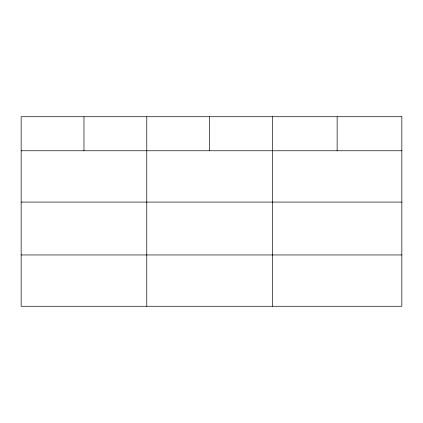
<?xml version="1.0" encoding="UTF-8"?>
<svg xmlns="http://www.w3.org/2000/svg" width="423" height="423" viewBox="0 0 423 423"><rect width="100%" height="100%" fill="white"/><g stroke="black" fill="none" stroke-linecap="round" stroke-linejoin="round"><path stroke-width="0.63" d="M21.15 150.768L401.85 150.768M21.15 202.083L401.85 202.083M21.15 254.953L401.85 254.953M337.131 116.732L337.131 150.768M272.412 116.732L272.412 306.268M209.597 116.732L209.597 150.768M146.781 116.732L146.781 306.268M83.966 116.732L83.966 150.768M401.85 116.732L21.15 116.732L21.15 306.268L401.85 306.268L401.85 116.732"/></g></svg>
